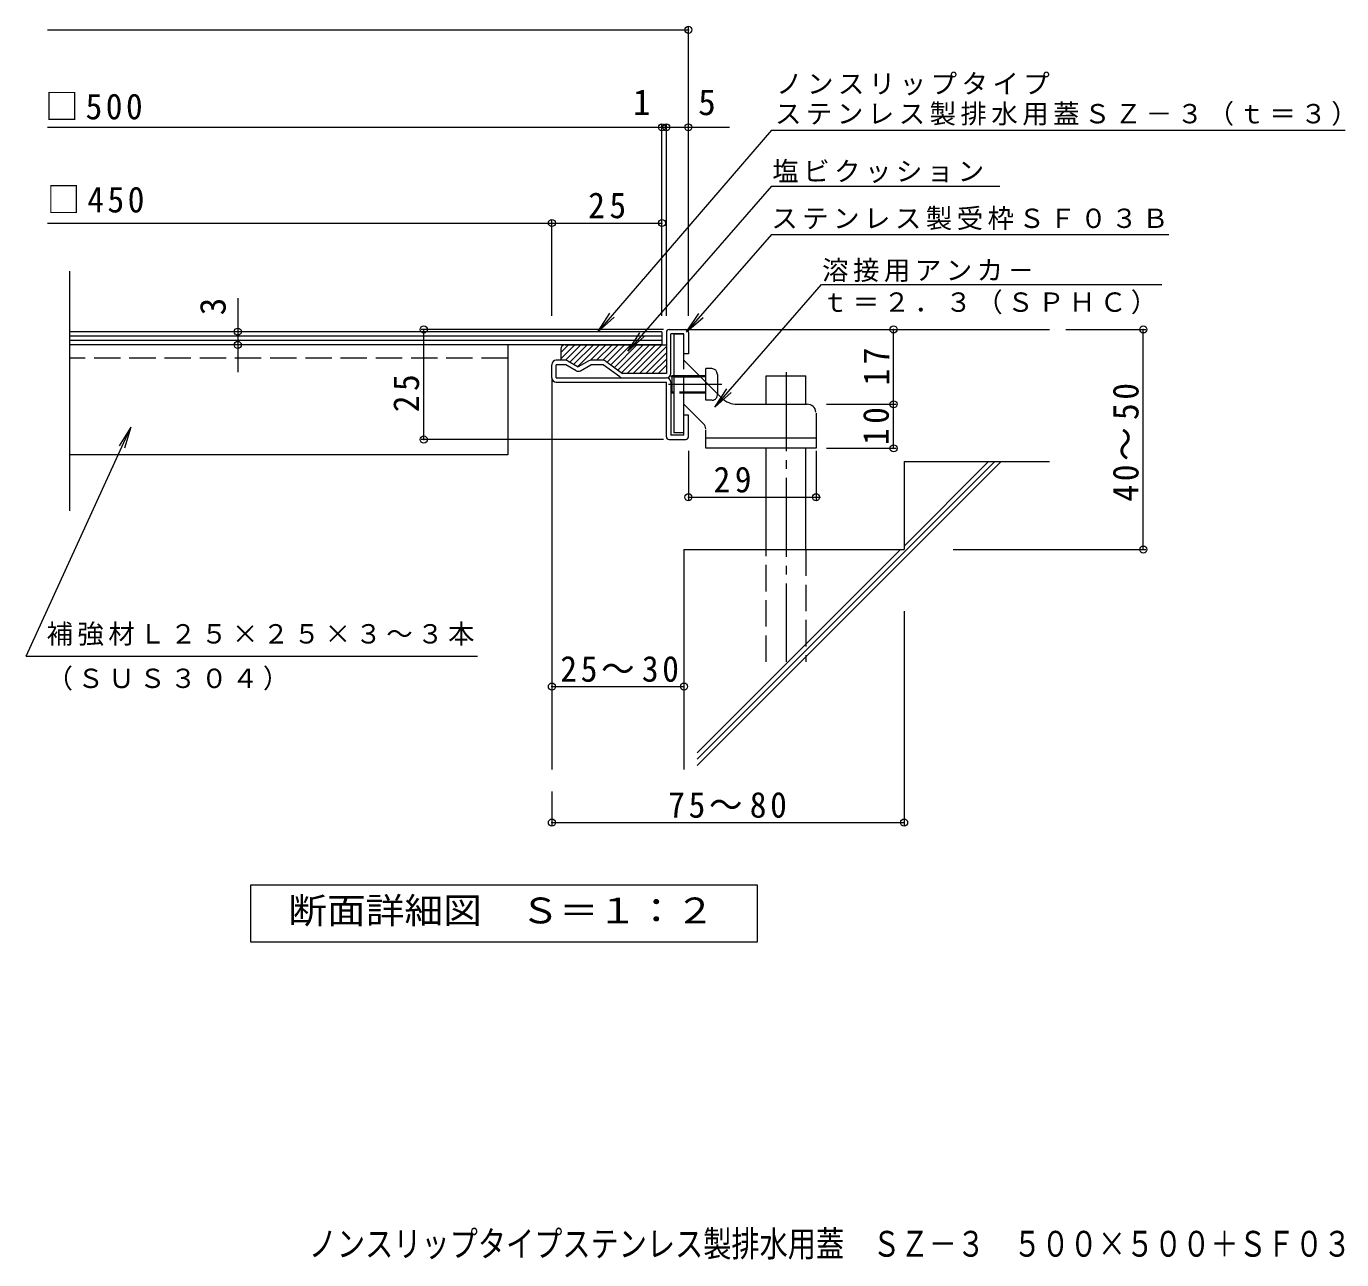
# Model space of a CAD drawing. Units: millimetres on the paper, enlarged 10 times, with parts at other scales. Extents: x -1119 to 1877, y -1350 to 1284.
# Drawn here: x -1119 to 375, y -1350 to 51 of the extents above; entities that cross this region are included whole.
import ezdxf
from ezdxf.enums import TextEntityAlignment as Align

# ---------------------------------------------------------------- set-up
doc = ezdxf.new("R2010")
doc.units = ezdxf.units.MM
doc.header["$LTSCALE"] = 10
doc.header["$PDMODE"] = 32
doc.header["$PDSIZE"] = 8
doc.linetypes.add('CHAIN2', pattern=[12, 9, -1, 1, -1])
doc.linetypes.add('DASHED3', pattern=[4, 3, -1])
for name, color, linetype, lineweight in [('D-1', 2, 'Continuous', 13), ('D-2', 3, 'Continuous', 13), ('D-4', 7, 'Continuous', 13), ('D-5', 7, 'Continuous', 13), ('D-6', 6, 'Continuous', 13), ('D-9', 4, 'Continuous', 13), ('D-A', 3, 'Continuous', 13)]:
    doc.layers.add(name, color=color, linetype=linetype, lineweight=lineweight)
doc.layers.add('F-4', color=2, linetype='Continuous')
doc.styles.add('ＭＳ ゴシック', font='')
doc.styles.get('ＭＳ ゴシック').set_extended_font_data('MS Gothic')

msp = doc.modelspace()

# ---------------------------------------------------------------- linework, layer by layer
at = {"layer": 'D-1'}
for p, q in [((-392.33, -295.93), (-392.33, -342.93)), ((-389.33, -292.93), (-370.33, -292.93)), ((-372.33, -297.93), (-387.33, -297.93)), ((-387.33, -342.93), (-387.33, -297.93)), ((-367.33, -295.93), (-367.33, -320.43)), ((-506.66, -327.93), (-517.33, -327.93)), ((-504.16, -328.6), (-492.33, -335.43)), ((-480.5, -328.6), (-492.33, -335.43)), ((-463.98, -327.93), (-478, -327.93)), ((-522.33, -347.93), (-522.33, -332.93)), ((-517.33, -347.93), (-517.33, -332.93)), ((-506.66, -332.93), (-517.33, -332.93)), ((-494.83, -339.76), (-506.66, -332.93)), ((-489.83, -339.76), (-478, -332.93)), ((-464, -332.93), (-478, -332.93)), ((-445.33, -346.93), (-464, -332.93)), ((-461.01, -328.92), (-442.33, -342.93)), ((-392.33, -342.93), (-442.33, -342.93)), ((-517.33, -347.93), (-392.33, -347.93)), ((-517.33, -352.93), (-392.33, -352.93)), ((-392.33, -414.93), (-392.33, -352.93)), ((-387.33, -352.93), (-387.33, -412.93)), ((-367.33, -390.43), (-372.33, -390.43)), ((-372.33, -412.93), (-372.33, -390.43)), ((-367.33, -414.93), (-367.33, -390.43)), ((-389.33, -417.93), (-370.33, -417.93)), ((-372.33, -412.93), (-387.33, -412.93))]:
    msp.add_line(p, q, dxfattribs=at)
msp.add_lwpolyline([(-367.33, -320.43), (-372.33, -320.43), (-372.33, -297.93)], dxfattribs=at)
for centre, radius, start, end in [((-389.33, -295.93), 3, 90, 180), ((-370.33, -295.93), 3, 0, 90), ((-517.33, -332.93), 5, 90, 180), ((-506.66, -332.93), 5, 59.99997, 90), ((-478, -332.93), 5, 90, 120.00003), ((-463.98, -332.88), 4.95, 53.12967, 90), ((-492.33, -335.43), 5, 239.99997, 300.00003), ((-392.33, -342.93), 5, 270, 0), ((-517.33, -347.93), 5, 180, 270), ((-442.33, -342.93), 5, 233.13025, 270), ((-392.33, -352.93), 5, 0, 90), ((-389.33, -414.93), 3, 180, 270), ((-370.33, -414.93), 3, 270, 0)]:
    msp.add_arc(centre, radius, start, end, dxfattribs=at)
at = {"layer": 'D-2'}
for p, q in [((-1070, -499.09), (-1070, -226.74)), ((-397.33, -295.44), (-1070, -295.44)), ((-397.33, -295.44), (-397.33, -310.43)), ((-397.33, -300.44), (-1070, -300.44)), ((-397.33, -305.44), (-1070, -305.44)), ((-397.33, -310.43), (-1070, -310.43)), ((-572.33, -310.43), (-572.33, -435.43)), ((-572.33, -435.43), (-1070, -435.43))]:
    msp.add_line(p, q, dxfattribs=at)
at = {"layer": 'D-2', "linetype": 'DASHED3'}
msp.add_line((-572.33, -325.43), (-1070, -325.43), dxfattribs=at)
at = {"layer": 'D-4'}
for p, q in [((-1095, 47.43), (-367.33, 47.43)), ((-367.33, -277.48), (-367.33, 50.43)), ((-1095, -63.26), (-320.79, -63.26)), ((-397.33, -277.48), (-397.33, -60.26)), ((-392.33, -277.48), (-392.33, -60.26)), ((-1095, -172.02), (-522.33, -172.02)), ((-522.33, -277.48), (-522.33, -169.02)), ((-522.33, -172.02), (-397.33, -172.02)), ((-879.06, -257.41), (-879.06, -341.62)), ((-395.48, -292.93), (-670.81, -292.93)), ((-667.81, -417.94), (-667.81, -292.93)), ((-134.28, -377.93), (-134.28, -292.93)), ((61.17, -292.94), (152.35, -292.94)), ((149.35, -542.94), (149.35, -292.93)), ((-210.51, -377.93), (-131.28, -377.93)), ((-134.28, -427.94), (-134.28, -377.93)), ((-1000.37, -403.88), (-1013.64, -425.07)), ((-1000.37, -403.88), (-1007.71, -427.78)), ((-395.48, -417.94), (-670.81, -417.94)), ((-367.33, -430.9), (-367.33, -486.47)), ((-222.33, -430.9), (-222.33, -486.47)), ((-210.51, -427.94), (-131.28, -427.94)), ((-367.33, -483.47), (-217.33, -483.47)), ((-66.55, -542.94), (152.35, -542.94)), ((-122.33, -612.81), (-122.33, -856.02)), ((-522.33, -698.55), (-372.33, -698.55)), ((-522.33, -817.94), (-522.33, -856.02)), ((-522.33, -853.02), (-122.33, -853.02))]:
    msp.add_line(p, q, dxfattribs=at)
for p in [(-367.33, 47.43), (-397.33, -63.26), (-392.33, -63.26), (-367.33, -63.26), (-522.33, -172.02), (-397.33, -172.02), (-879.06, -295.44), (-667.81, -292.93), (-134.28, -292.93), (149.35, -292.93), (-879.06, -310.43), (-134.28, -377.93), (-667.81, -417.94), (-134.28, -427.94), (-367.33, -483.47), (-222.33, -483.47), (149.35, -542.94), (-522.33, -698.55), (-372.33, -698.55), (-522.33, -853.02), (-122.33, -853.02)]:
    msp.add_point(p, dxfattribs=at)
at = {"layer": 'D-5'}
for p, q in [((-272.81, -66.69), (378.58, -66.69)), ((-272.81, -130.02), (-13.43, -130.02)), ((-272.81, -184.89), (178.16, -184.89)), ((-337.31, -381.11), (-216.22, -241.99)), ((-216.22, -241.99), (170.48, -241.99)), ((-470.32, -295.44), (-451.65, -278.81)), ((-369.28, -295.73), (-350.55, -279.18)), ((-436.11, -317.65), (-417.38, -301.09)), ((-337.31, -381.11), (-323.5, -360.27)), ((-337.31, -381.11), (-318.58, -364.56)), ((-1119.25, -664.02), (-1000.37, -403.88)), ((-1119.25, -664.02), (-606.88, -664.02))]:
    msp.add_line(p, q, dxfattribs=at)
for points in [[(-272.81, -66.69), (-470.32, -295.44), (-456.59, -274.54)], [(-272.81, -130.02), (-436.11, -317.65), (-422.3, -296.81)], [(-272.81, -184.89), (-369.28, -295.73), (-355.47, -274.89)]]:
    msp.add_lwpolyline(points, dxfattribs=at)
at = {"layer": 'D-5', "color": 2}
msp.add_lwpolyline([(-864.33, -988.88), (-864.33, -923.88), (-289.33, -923.88), (-289.33, -988.88)], close=True, dxfattribs=at)
at = {"layer": 'D-6'}
for p, q in [((-372.33, -292.94), (42.67, -292.94)), ((-522.33, -347.93), (-522.33, -792.93)), ((-278.83, -345.44), (-233.83, -345.44)), ((-278.83, -377.93), (-278.83, -345.44)), ((-233.83, -377.93), (-233.83, -345.44)), ((-278.83, -542.94), (-278.83, -427.94)), ((-233.83, -542.94), (-233.83, -427.94)), ((-357.33, -788.08), (-12.18, -442.94)), ((-357.33, -781.01), (-19.26, -442.94)), ((-122.33, -442.94), (42.67, -442.94)), ((-122.33, -442.94), (-122.33, -542.94)), ((-122.33, -538.94), (-26.32, -442.94)), ((-372.33, -542.94), (-372.33, -792.93)), ((-372.33, -542.94), (-122.33, -542.94)), ((-357.33, -773.94), (-126.32, -542.94))]:
    msp.add_line(p, q, dxfattribs=at)
at = {"layer": 'D-6', "linetype": 'CHAIN2'}
msp.add_line((-256.33, -341.36), (-256.33, -670.44), dxfattribs=at)
at = {"layer": 'D-6', "linetype": 'DASHED3'}
for p, q in [((-278.83, -670.44), (-278.83, -542.94)), ((-233.83, -542.94), (-233.83, -670.44))]:
    msp.add_line(p, q, dxfattribs=at)
at = {"layer": 'D-9'}
for p, q in [((-503.52, -310.43), (-512.33, -319.25)), ((-496.45, -310.43), (-512.33, -326.32)), ((-507.33, -310.43), (-392.33, -310.43)), ((-489.38, -310.43), (-506.88, -327.93)), ((-482.3, -310.43), (-501.82, -329.95)), ((-475.23, -310.43), (-497.34, -332.54)), ((-468.16, -310.43), (-492.86, -335.13)), ((-461.09, -310.43), (-478.59, -327.93)), ((-454.02, -310.43), (-471.52, -327.93)), ((-446.95, -310.43), (-464.45, -327.93)), ((-439.88, -310.43), (-459.5, -330.06)), ((-432.81, -310.43), (-455.46, -333.09)), ((-425.74, -310.43), (-451.42, -336.12)), ((-418.66, -310.43), (-447.38, -339.15)), ((-411.59, -310.43), (-443.34, -342.18)), ((-404.52, -310.43), (-437.02, -342.93)), ((-397.45, -310.43), (-429.95, -342.93)), ((-392.33, -312.39), (-422.88, -342.93)), ((-512.33, -315.43), (-512.33, -327.93)), ((-392.33, -319.46), (-415.81, -342.93)), ((-392.33, -326.53), (-408.74, -342.93)), ((-392.33, -333.6), (-401.67, -342.93))]:
    msp.add_line(p, q, dxfattribs=at)
msp.add_arc((-507.33, -315.43), 5, 90, 180, dxfattribs=at)
at = {"layer": 'D-A'}
for p, q in [((-383.83, -297.94), (-383.83, -410.44)), ((-383.83, -297.94), (-372.33, -297.94)), ((-372.33, -327.93), (-372.33, -297.94)), ((-372.33, -327.93), (-329.65, -370.61)), ((-347.33, -352.93), (-347.33, -337.43)), ((-340.83, -337.43), (-347.33, -337.43)), ((-386.08, -345.43), (-387.33, -346.69)), ((-383.83, -346.69), (-387.33, -346.69)), ((-383.83, -345.43), (-386.08, -345.43)), ((-347.33, -345.43), (-354.83, -345.43)), ((-347.33, -346.69), (-353.58, -346.69)), ((-334.33, -343.93), (-334.33, -365.94)), ((-386.08, -365.43), (-387.33, -364.19)), ((-383.83, -364.19), (-387.33, -364.19)), ((-383.83, -365.43), (-386.08, -365.43)), ((-350.26, -400.01), (-372.33, -377.93)), ((-372.33, -410.44), (-372.33, -377.93)), ((-311.98, -377.93), (-232.33, -377.93)), ((-222.33, -387.93), (-222.33, -427.94)), ((-372.33, -410.44), (-383.83, -410.44)), ((-347.33, -427.94), (-347.33, -407.08)), ((-222.33, -416.44), (-347.33, -416.44)), ((-222.33, -427.94), (-347.33, -427.94))]:
    msp.add_line(p, q, dxfattribs=at)
at = {"layer": 'D-A', "linetype": 'DASHED3'}
for p, q in [((-372.33, -377.93), (-372.33, -327.93)), ((-386.08, -345.43), (-386.08, -365.43)), ((-354.83, -345.43), (-383.83, -345.43)), ((-383.83, -346.69), (-353.58, -346.69)), ((-347.33, -373.43), (-347.33, -352.93)), ((-347.33, -364.19), (-383.83, -364.19)), ((-347.33, -365.43), (-383.83, -365.43)), ((-340.83, -373.43), (-347.33, -373.43)), ((-334.33, -366.94), (-334.33, -365.94))]:
    msp.add_line(p, q, dxfattribs=at)
at = {"layer": 'D-A', "linetype": 'CHAIN2'}
msp.add_line((-329.34, -355.43), (-389.76, -355.43), dxfattribs=at)
at = {"layer": 'D-A'}
for centre, radius, start, end in [((-340.83, -343.93), 6.5, 0, 90), ((-311.98, -352.93), 25, 225, 270), ((-232.33, -387.93), 10, 7.01646, 90), ((-357.33, -407.08), 10, 7.01646, 45)]:
    msp.add_arc(centre, radius, start, end, dxfattribs=at)
at = {"layer": 'D-A', "linetype": 'DASHED3'}
msp.add_arc((-340.83, -366.94), 6.5, 270, 0, dxfattribs=at)

# ---------------------------------------------------------------- texts
at = {"layer": 'D-4', "color": 2, "style": 'ＭＳ ゴシック'}
for s, p in [('1', (-430.28, -58.26)), ('5', (-356.22, -58.26))]:
    msp.add_text(s, height=29.33, dxfattribs=at).set_placement(p, align=Align.BOTTOM_LEFT)
msp.add_text('3', height=29.33, rotation=90, dxfattribs=at).set_placement((-884.06, -276.81), align=Align.BOTTOM_LEFT)
at = {"layer": 'D-4', "color": 2, "char_height": 29.33, "attachment_point": 7, "style": 'ＭＳ ゴシック'}
for s, insert in [('\\T1.21;\\W0.95;□500', (-1097.91, -55.03)), ('\\T1.21;\\W0.95;□450', (-1095.95, -160.82)), ('\\T1.27;\\W0.95;25', (-481.08, -167.02)), ('\\T1.22;\\W0.95;25～30', (-512.73, -693.55)), ('\\T1.22;\\W0.95;75～80', (-390.2, -848.02))]:
    msp.add_mtext(s, dxfattribs=dict(at, insert=insert))
for s, insert, rotation in [('\\T1.27;\\W0.95;17', (-139.28, -356.68), 90), ('\\T1.27;\\W0.95;25', (-672.81, -386.94), 90), ('\\T1.22;\\W0.95;40～50', (144.35, -488.45), 90), ('\\T1.27;\\W0.95;10', (-139.28, -424.18), 90), ('\\T1.27;\\W0.95;29', (-338.69, -478.47), 0.001)]:
    msp.add_mtext(s, dxfattribs=dict(at, insert=insert, rotation=rotation))
at = {"layer": 'D-5', "color": 2, "style": 'ＭＳ ゴシック', "width": 1.1}
msp.add_text('断面詳細図\u3000Ｓ＝１：２', height=29.33, dxfattribs=at).set_placement((-821.83, -976.38), align=Align.BOTTOM_LEFT)
at = {"layer": 'D-5', "char_height": 21.99, "attachment_point": 7, "style": 'ＭＳ ゴシック'}
for s, insert in [('\\T1.17;ノンスリップタイプ', (-267.66, -27.07)), ('\\T1.17;ステンレス製排水用蓋ＳＺ－３（ｔ＝３）', (-268.87, -61.7)), ('\\T1.17;塩ビクッション', (-271.98, -126.5)), ('\\T1.17;ステンレス製受枠ＳＦ０３Ｂ', (-273.17, -180.13)), ('\\T1.17;溶接用アンカ－', (-215.39, -239.18)), ('\\T1.17;ｔ＝２．３（ＳＰＨＣ）', (-215.78, -275.75)), ('\\T1.17;補強材Ｌ２５×２５×３～３本', (-1096.28, -652.35)), ('\\T1.17;（ＳＵＳ３０４）', (-1096.28, -703.1))]:
    msp.add_mtext(s, dxfattribs=dict(at, insert=insert))
at = {"layer": 'F-4', "style": 'ＭＳ ゴシック', "width": 0.8}
msp.add_text('ノンスリップタイプステンレス製排水用蓋\u3000ＳＺ－３\u3000５００×５００＋ＳＦ０３Ｂ', height=29.33, dxfattribs=at).set_placement((-798.5, -1355), align=Align.BOTTOM_LEFT)

doc.saveas('drawing.dxf')
